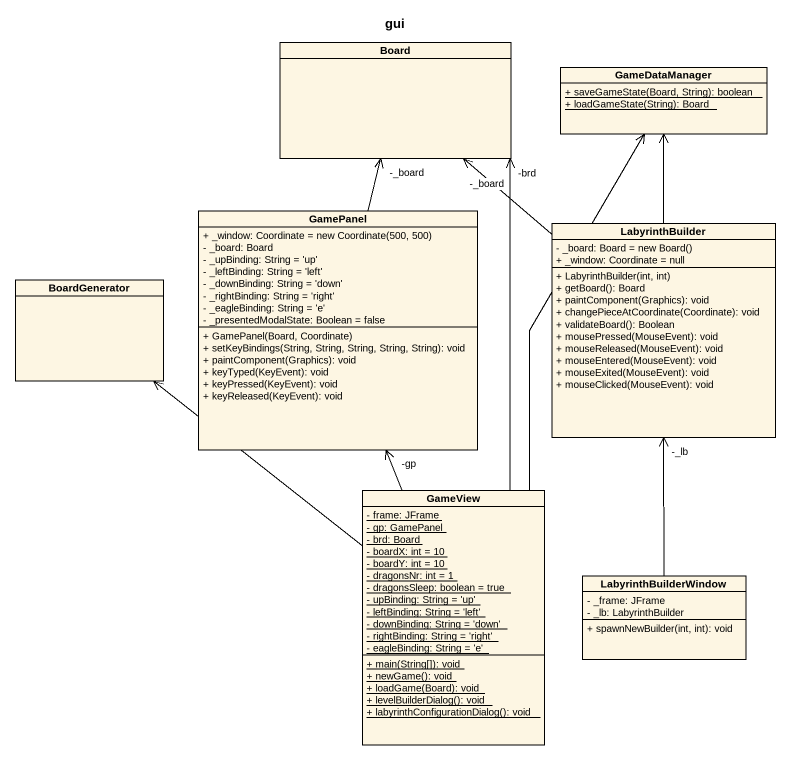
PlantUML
@startuml
title gui
hide circle
hide empty members
skinparam classAttributeIconSize 0
class Board
class GameDataManager {
  {static} + saveGameState(Board, String): boolean
  {static} + loadGameState(String): Board
}
class GamePanel {
  {field} + _window: Coordinate = new Coordinate(500, 500)
  - _board: Board
  - _upBinding: String = 'up'
  - _leftBinding: String = 'left'
  - _downBinding: String = 'down'
  - _rightBinding: String = 'right'
  - _eagleBinding: String = 'e'
  - _presentedModalState: Boolean = false
  + GamePanel(Board, Coordinate)
  + setKeyBindings(String, String, String, String, String): void
  + paintComponent(Graphics): void
  + keyTyped(KeyEvent): void
  + keyPressed(KeyEvent): void
  + keyReleased(KeyEvent): void
}
class LabyrinthBuilder {
  {field} - _board: Board = new Board()
  + _window: Coordinate = null
  + LabyrinthBuilder(int, int)
  + getBoard(): Board
  + paintComponent(Graphics): void
  + changePieceAtCoordinate(Coordinate): void
  + validateBoard(): Boolean
  + mousePressed(MouseEvent): void
  + mouseReleased(MouseEvent): void
  + mouseEntered(MouseEvent): void
  + mouseExited(MouseEvent): void
  + mouseClicked(MouseEvent): void
}
class BoardGenerator
class GameView {
  {static} - frame: JFrame
  {static} - gp: GamePanel
  {static} - brd: Board
  {static} - boardX: int = 10
  {static} - boardY: int = 10
  {static} - dragonsNr: int = 1
  {static} - dragonsSleep: boolean = true
  {static} - upBinding: String = 'up'
  {static} - leftBinding: String = 'left'
  {static} - downBinding: String = 'down'
  {static} - rightBinding: String = 'right'
  {static} - eagleBinding: String = 'e'
  {static} + main(String[]): void
  {static} + newGame(): void
  {static} + loadGame(Board): void
  {static} + levelBuilderDialog(): void
  {static} + labyrinthConfigurationDialog(): void
}
class LabyrinthBuilderWindow {
  - _frame: JFrame
  - _lb: LabyrinthBuilder
  + spawnNewBuilder(int, int): void
}
GamePanel -up-> "-_board" Board
LabyrinthBuilder -up-> "-_board" Board
LabyrinthBuilder -up-> GameDataManager
GameView -up-> "-brd" Board
GameView -up-> GameDataManager
GameView -up-> "-gp" GamePanel
GameView -up-> BoardGenerator
LabyrinthBuilderWindow -up-> "-_lb" LabyrinthBuilder
@enduml
